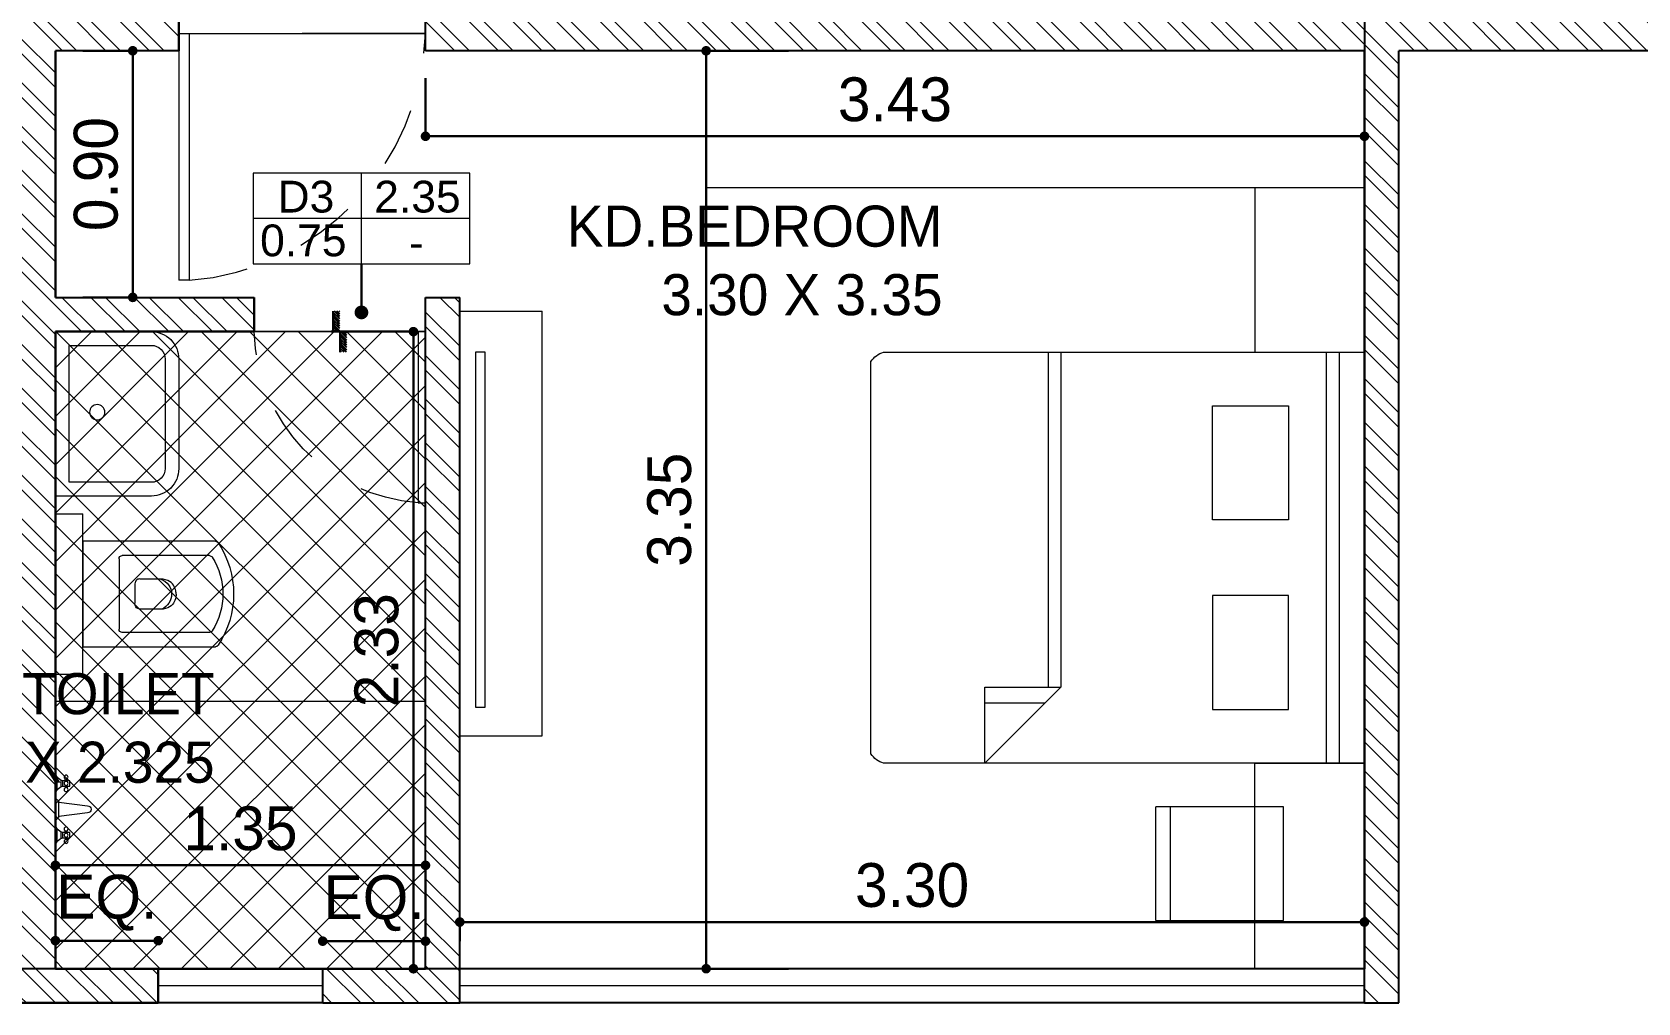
# Model space of a CAD drawing. Header units: metres. Extents: x 494 to 1845, y -666 to 1061.
# Drawn here: x 1411.273 to 1413.989, y 260.962 to 262.605 of the extents above; entities that cross this region are included whole.
import ezdxf

# ---------------------------------------------------------------- set-up
doc = ezdxf.new("R2010")
doc.units = ezdxf.units.M
doc.header["$MEASUREMENT"] = 0
doc.linetypes.add('1', pattern=[0])
doc.linetypes.add('DASHED2', pattern=[0.375, 0.25, -0.125])
doc.layers.get('Defpoints').update_dxf_attribs({"color": 12})
for name, color, linetype in [('A-AREA', 1, 'Continuous'), ('TILE DROP', 180, '1'), ('VDA-TEXT', 250, '1'), ('VDA-WALL BELOW', 8, 'Continuous')]:
    doc.layers.add(name, color=color, linetype=linetype)
for name, color, linetype, lineweight in [('A-Wall Hatch', 8, 'Continuous', 9), ('ARCHITECTURAL COMMENTS', 2, 'Continuous', 30), ('DIMENSION', 8, 'Continuous', 5), ('VDA-DOOR', 23, 'Continuous', 5), ('VDA-DW TAGS', 4, 'Continuous', 9), ('VDA-FURNITURE', 8, 'Continuous', 13), ('VDA-HATCH', 8, 'Continuous', 9), ('VDA-PLUMBING', 8, 'Continuous', 13), ('VDA-SLIDING DOOR', 4, 'Continuous', 9), ('VDA-WALL', 250, 'Continuous', 25), ('VDA-WINDOW', 5, 'Continuous', 9), ('VDA_FURNITURE', 8, 'Continuous', 13)]:
    doc.layers.add(name, color=color, linetype=linetype, lineweight=lineweight)
doc.styles.add('arial', font='arial.ttf', dxfattribs={"height": 0.3})
doc.styles.add('RS', font='GOTHIC.TTF')
doc.dimstyles.new('SMALL-1', dxfattribs={"dimtxt": 0.16, "dimasz": 0.035, "dimexe": 0, "dimexo": 0.1, "dimgap": 0.05, "dimtad": 1, "dimzin": 0, "dimdsep": 46, "dimtxsty": 'RS', "dimblk": 'DOT', "dimcen": 2.5, "dimclrd": 256, "dimclre": 256, "dimclrt": 5, "dimadec": 0, "dimazin": 0, "dimtfac": 1, "dimtdec": 3, "dimtofl": 0, "dimtmove": 0, "dimatfit": 3, "dimfxl": 0, "dimtolj": 1, "dimtzin": 0, "dimarcsym": 0})
pattern_1 = [(135, (-4e-16, 0.375), (-0.00441942, -0.00441942), [])]

# ---------------------------------------------------------------- blocks, each defined once
blk = doc.blocks.new('zw$FB86')
at = {"layer": 'VDA-FURNITURE'}
for points in [[(0, 0.45), (0, 0.1, 0.414214), (0.1, 0), (0.5, 0, 0.414214), (0.6, 0.1), (0.6, 0.45)], [(0.05, 0.4), (0.05, 0.1, 0.414214), (0.1, 0.05), (0.5, 0.05, 0.414214), (0.55, 0.1), (0.55, 0.4)]]:
    blk.add_lwpolyline(points, format="xyb", close=True, dxfattribs=at)
blk.add_circle((0.2942, 0.2973), 0.0278, dxfattribs=at)
blk = doc.blocks.new('zw$1B49')
at = {"layer": 'VDA-FURNITURE'}
for p, q in [((0.1173, 0.1173), (0.1043, 0.013)), ((0.1564, 0.013), (0.1433, 0.1173)), ((0, 0), (0.0717, 0)), ((0.0128, 0.0065), (0.0589, 0.0065)), ((0.0261, 0.0424), (0.0195, 0.0424)), ((0.0261, 0.0358), (0.0195, 0.0358)), ((0.0484, 0.0195), (0.0235, 0.0195)), ((0.0261, 0.0261), (0.0261, 0.0521)), ((0.0261, 0.0521), (0.0456, 0.0521)), ((0.0456, 0.0261), (0.0261, 0.0261)), ((0.0456, 0.0521), (0.0456, 0.0261)), ((0.0456, 0.0424), (0.0521, 0.0424)), ((0.0456, 0.0358), (0.0521, 0.0358)), ((0.0912, 0), (0.1694, 0)), ((0.1043, 0.013), (0.1564, 0.013)), ((0.189, 0), (0.2606, 0)), ((0.2018, 0.0065), (0.2478, 0.0065)), ((0.215, 0.0424), (0.2085, 0.0424)), ((0.215, 0.0358), (0.2085, 0.0358)), ((0.2373, 0.0195), (0.2125, 0.0195)), ((0.215, 0.0261), (0.215, 0.0521)), ((0.215, 0.0521), (0.2346, 0.0521)), ((0.2346, 0.0261), (0.215, 0.0261)), ((0.2346, 0.0521), (0.2346, 0.0261)), ((0.2346, 0.0424), (0.2411, 0.0424)), ((0.2346, 0.0358), (0.2411, 0.0358))]:
    blk.add_line(p, q, dxfattribs=at)
for centre in [(0.013, 0.0391), (0.0358, 0.0391), (0.0586, 0.0391), (0.202, 0.0391), (0.2248, 0.0391), (0.2476, 0.0391)]:
    blk.add_circle(centre, 0.00728, dxfattribs=at)
for centre, radius, start, end in [((0.1303, 0.1173), 0.013, 0, 180), ((-0.0098, 0.0358), 0.0371, 285.2551, 344.7449), ((0.0814, 0.0358), 0.0371, 195.25512, 254.74488), ((0.1096, -0.0053), 0.0191, 106.1502, 163.8498), ((0.1511, -0.0053), 0.0191, 16.1502, 73.8498), ((0.1792, 0.0358), 0.0371, 285.2551, 344.7449), ((0.2704, 0.0358), 0.0371, 195.25512, 254.74488)]:
    blk.add_arc(centre, radius, start, end, dxfattribs=at)
blk = doc.blocks.new('zw$2702')
at = {"layer": 'VDA-FURNITURE'}
for p, q in [((0.55, 0), (0.55, 0.585)), ((0.65, 0.585), (0.55, 0.585)), ((0.65, 0), (0.65, 0.585)), ((0.0663, 0.485), (0.55, 0.485)), ((0.55, 0.485), (0.55, 0.1)), ((0.0885, 0.4325), (0.406, 0.4325)), ((0.418, 0.4205), (0.418, 0.1645)), ((0.2097, 0.2925), (0.2098, 0.2942)), ((0.2098, 0.2942), (0.21, 0.2969)), ((0.21, 0.2969), (0.2105, 0.3004)), ((0.2105, 0.3004), (0.2113, 0.3046)), ((0.2113, 0.3046), (0.2125, 0.3092)), ((0.2125, 0.3092), (0.2143, 0.3142)), ((0.2143, 0.3142), (0.2166, 0.3193)), ((0.2166, 0.3193), (0.2196, 0.3244)), ((0.2196, 0.3244), (0.2234, 0.3294)), ((0.2234, 0.3294), (0.2281, 0.334)), ((0.2281, 0.334), (0.2337, 0.3382)), ((0.2337, 0.3382), (0.2404, 0.3417)), ((0.2404, 0.3417), (0.2482, 0.3444)), ((0.2482, 0.3444), (0.2572, 0.3461)), ((0.2572, 0.3461), (0.2675, 0.3468)), ((0.2675, 0.3468), (0.278, 0.3468)), ((0.278, 0.3468), (0.2875, 0.3468)), ((0.2875, 0.3468), (0.2959, 0.3468)), ((0.2959, 0.3468), (0.3035, 0.3468)), ((0.3035, 0.3468), (0.3101, 0.3468)), ((0.3101, 0.3468), (0.3159, 0.3468)), ((0.3159, 0.3468), (0.3209, 0.3468)), ((0.3209, 0.3468), (0.3252, 0.3468)), ((0.3252, 0.3468), (0.3288, 0.3469)), ((0.3288, 0.3469), (0.3318, 0.3469)), ((0.3318, 0.3469), (0.3341, 0.3469)), ((0.3341, 0.3469), (0.336, 0.3469)), ((0.336, 0.3469), (0.3382, 0.3469)), ((0.3382, 0.3469), (0.3388, 0.3469)), ((0.3388, 0.3469), (0.3398, 0.3471)), ((0.3398, 0.3471), (0.3422, 0.3472)), ((0.3422, 0.3472), (0.3456, 0.347)), ((0.3456, 0.347), (0.3496, 0.346)), ((0.3496, 0.346), (0.3535, 0.3437)), ((0.3535, 0.3437), (0.3569, 0.3399)), ((0.3569, 0.3399), (0.3583, 0.3372)), ((0.3583, 0.3372), (0.3594, 0.3339)), ((0.3594, 0.3339), (0.3601, 0.3301)), ((0.3601, 0.3301), (0.3603, 0.3256)), ((0.3603, 0.3262), (0.3603, 0.2588)), ((0.2097, 0.2918), (0.2097, 0.2925)), ((0.2097, 0.2916), (0.2097, 0.291)), ((0.2097, 0.291), (0.2098, 0.2893)), ((0.2098, 0.2893), (0.21, 0.2866)), ((0.21, 0.2866), (0.2105, 0.2831)), ((0.2105, 0.2831), (0.2113, 0.2789)), ((0.2113, 0.2789), (0.2125, 0.2743)), ((0.2125, 0.2743), (0.2143, 0.2693)), ((0.2143, 0.2693), (0.2166, 0.2642)), ((0.2166, 0.2642), (0.2196, 0.2591)), ((0.2196, 0.2591), (0.2234, 0.2541)), ((0.2234, 0.2541), (0.2281, 0.2495)), ((0.2281, 0.2495), (0.2337, 0.2453)), ((0.2337, 0.2453), (0.2404, 0.2418)), ((0.2404, 0.2418), (0.2482, 0.2391)), ((0.2482, 0.2391), (0.2572, 0.2373)), ((0.2572, 0.2373), (0.2675, 0.2367)), ((0.2675, 0.2367), (0.278, 0.2367)), ((0.278, 0.2367), (0.2875, 0.2367)), ((0.2875, 0.2367), (0.296, 0.2367)), ((0.296, 0.2367), (0.3035, 0.2367)), ((0.3035, 0.2367), (0.3102, 0.2367)), ((0.3102, 0.2367), (0.3161, 0.2367)), ((0.3161, 0.2367), (0.3211, 0.2367)), ((0.3211, 0.2367), (0.3254, 0.2367)), ((0.3254, 0.2367), (0.3291, 0.2367)), ((0.3291, 0.2367), (0.3321, 0.2367)), ((0.3321, 0.2367), (0.3344, 0.2368)), ((0.3344, 0.2368), (0.3363, 0.2368)), ((0.3363, 0.2368), (0.3386, 0.2368)), ((0.3386, 0.2368), (0.3392, 0.2368)), ((0.3392, 0.2368), (0.3402, 0.2367)), ((0.3402, 0.2367), (0.3426, 0.2369)), ((0.3499, 0.239), (0.3537, 0.2415)), ((0.3537, 0.2415), (0.3571, 0.2455)), ((0.3571, 0.2455), (0.3584, 0.2481)), ((0.3584, 0.2481), (0.3595, 0.2511)), ((0.3595, 0.2511), (0.3601, 0.2547)), ((0.3601, 0.2547), (0.3603, 0.2588)), ((0.0885, 0.1525), (0.406, 0.1525)), ((0.55, 0.1), (0.0663, 0.1)), ((0.65, 0), (0.55, 0))]:
    blk.add_line(p, q, dxfattribs=at)
for centre, radius, start, end in [((0.3393, 0.2925), 0.3393, 146.53147, 213.46853), ((0.0663, 0.473), 0.012, 90, 146.53147), ((0.2879, 0.2925), 0.2489, 147.45679, 212.54321), ((0.0885, 0.4205), 0.012, 90, 150.49067), ((0.406, 0.4205), 0.012, 0, 90), ((0.285, 0.2913), 0.0588, 109.85833, 247.31919), ((0.3341, 0.2803), 0.0442, 281.08149, 290.92542), ((0.0885, 0.1645), 0.012, 209.50933, 270), ((0.406, 0.1645), 0.012, 270, 0), ((0.0663, 0.112), 0.012, 213.46853, 270)]:
    blk.add_arc(centre, radius, start, end, dxfattribs=at)
blk = doc.blocks.new('zw$DE63')
at = {"layer": 'VDA-FURNITURE', "extrusion": (-1.50799e-06, 1.20478e-06, 1)}
for p, q in [((0, 1.4654), (0, 0.0346)), ((1.8, 1.5), (0.0462, 1.5)), ((0.6923, 1.2231), (0.4154, 1.5)), ((0.4154, 1.5), (0.4154, 1.2231)), ((1.8, 1.5), (1.6615, 1.5)), ((1.6615, 1.5), (1.6616, 0)), ((1.7077, 0), (1.7077, 1.5)), ((1.8, 0), (1.8, 1.5)), ((1.8, 0), (1.8, 1.5)), ((1.2462, 0.8885), (1.2462, 1.3039)), ((1.2462, 1.3039), (1.5231, 1.3039)), ((1.5231, 1.3039), (1.5231, 0.8885)), ((0.6346, 1.2808), (0.4154, 1.2808)), ((0.4154, 1.2231), (0.6923, 1.2231)), ((0.6462, 0), (0.6462, 1.2231)), ((0.6923, 0), (0.6923, 1.2231)), ((1.5231, 0.8885), (1.2462, 0.8885)), ((1.5231, 0.6116), (1.2462, 0.6116)), ((1.2462, 0.6116), (1.2462, 0.1962)), ((1.5231, 0.1962), (1.5231, 0.6116)), ((1.2462, 0.1962), (1.5231, 0.1962)), ((0.0462, 0), (1.8, 0)), ((1.6616, 0), (1.8, 0))]:
    blk.add_line(p, q, dxfattribs=at)
at = {"layer": 'VDA-FURNITURE'}
for centre, start, end in [((0.065, 1.4268), 104.43861, 149.30258), ((0.065, 0.0732), 210.69742, 255.56139)]:
    blk.add_arc(centre, 0.0756, start, end, dxfattribs=at)
blk = doc.blocks.new('DFV')
at = {"layer": 'VDA_FURNITURE'}
for p, q in [((164.983, 153.5325), (164.9829, 153.0667)), ((164.983, 153.5325), (165.397, 153.5324)), ((165.3969, 153.0666), (165.397, 153.5324)), ((165.397, 153.4806), (164.983, 153.4807)), ((164.9829, 153.0667), (165.3969, 153.0666))]:
    blk.add_line(p, q, dxfattribs=at)
blk = doc.blocks.new('zw$F1DC')
at = {"layer": 'VDA-DOOR'}
for p, q in [((0, 0), (0, 0.9)), ((0, 0.038), (0.9, 0.038)), ((0, 0), (0.9, 0)), ((0.9, 0.038), (0.9, 0))]:
    blk.add_line(p, q, dxfattribs=at).dxf.unprotected_set("ltscale", 0)
at = {"layer": 'VDA-DOOR', "linetype": 'DASHED2', "ltscale": 0.3}
blk.add_arc((-0.0283, -0.0304), 0.9308, 4.21275, 88.25632, dxfattribs=at)
blk = doc.blocks.new('zw$AB1F')
at = {"layer": 'VDA-DOOR', "xscale": 1.111111111003124, "yscale": 1.111111111003124, "zscale": 1.111111111003124, "rotation": 90.00000000080222}
blk.add_blockref('zw$F1DC', (1, 0), dxfattribs=at)
blk = doc.blocks.new('_Dot')
at = {"color": 0, "linetype": 'ByBlock', "lineweight": -2}
blk.add_line((-0.5, 0), (-1, 0), dxfattribs=at)
at = {"color": 0, "linetype": 'ByBlock', "const_width": 0.5}
blk.add_lwpolyline([(-0.25, 0, 1), (0.25, 0, 1)], format="xyb", close=True, dxfattribs=at)
blk = doc.blocks.new('*D511')
at = {"layer": 'Defpoints', "color": 0, "lineweight": 30, "transparency": 16777216}
for p in [(6.9296, 2.8747), (7.2117, 2.8747), (6.9296, 1.9747)]:
    blk.add_point(p, dxfattribs=at)
at = {"layer": 'DIMENSION', "lineweight": -2, "transparency": 16777216}
for p, q in [((7.0296, 2.8747), (7.2117, 2.8747)), ((7.2117, 2.0097), (7.2117, 2.8397)), ((7.0296, 1.9747), (7.2117, 1.9747))]:
    blk.add_line(p, q, dxfattribs=at)
at = {"layer": 'DIMENSION', "lineweight": -2, "transparency": 16777216, "xscale": 0.035, "yscale": 0.035, "zscale": 0.035}
for p, rotation in [((7.2117, 2.8747), 90), ((7.2117, 1.9747), 270)]:
    blk.add_blockref('_Dot', p, dxfattribs=dict(at, rotation=rotation))
at = {"layer": 'DIMENSION', "color": 5, "transparency": 16777216, "insert": (7.0777, 2.4247), "char_height": 0.16, "attachment_point": 5, "rotation": 90, "style": 'RS'}
blk.add_mtext('\\A1;0.90', dxfattribs=at)
blk = doc.blocks.new('*D512')
at = {"layer": 'Defpoints', "color": 0, "lineweight": 30, "transparency": 16777216}
for p in [(7.3046, -0.3731), (6.9296, -0.4753), (7.3046, -0.4753)]:
    blk.add_point(p, dxfattribs=at)
at = {"layer": 'DIMENSION', "lineweight": -2, "transparency": 16777216}
for p, q in [((6.9296, -0.3753), (6.9296, -0.3731)), ((6.9646, -0.3731), (7.2696, -0.3731)), ((7.3046, -0.3753), (7.3046, -0.3731))]:
    blk.add_line(p, q, dxfattribs=at)
at = {"layer": 'DIMENSION', "lineweight": -2, "transparency": 16777216, "xscale": 0.035, "yscale": 0.035, "zscale": 0.035, "rotation": 180}
blk.add_blockref('_Dot', (6.9296, -0.3731), dxfattribs=at)
at = {"layer": 'DIMENSION', "lineweight": -2, "transparency": 16777216, "xscale": 0.035, "yscale": 0.035, "zscale": 0.035}
blk.add_blockref('_Dot', (7.3046, -0.3731), dxfattribs=at)
at = {"layer": 'DIMENSION', "color": 5, "transparency": 16777216, "insert": (7.1171, -0.2347), "char_height": 0.16, "attachment_point": 5, "style": 'RS'}
blk.add_mtext('\\A1;EQ.', dxfattribs=at)
blk = doc.blocks.new('*D513')
at = {"layer": 'Defpoints', "color": 0, "lineweight": 30, "transparency": 16777216}
for p in [(8.2796, -0.3749), (7.9046, -0.4755), (8.2796, -0.4755)]:
    blk.add_point(p, dxfattribs=at)
at = {"layer": 'DIMENSION', "lineweight": -2, "transparency": 16777216}
for p, q in [((7.9046, -0.3755), (7.9046, -0.3749)), ((7.9396, -0.3749), (8.2446, -0.3749)), ((8.2796, -0.3755), (8.2796, -0.3749))]:
    blk.add_line(p, q, dxfattribs=at)
at = {"layer": 'DIMENSION', "lineweight": -2, "transparency": 16777216, "xscale": 0.035, "yscale": 0.035, "zscale": 0.035, "rotation": 180}
blk.add_blockref('_Dot', (7.9046, -0.3749), dxfattribs=at)
at = {"layer": 'DIMENSION', "lineweight": -2, "transparency": 16777216, "xscale": 0.035, "yscale": 0.035, "zscale": 0.035}
blk.add_blockref('_Dot', (8.2796, -0.3749), dxfattribs=at)
at = {"layer": 'DIMENSION', "color": 5, "transparency": 16777216, "insert": (8.0921, -0.2365), "char_height": 0.16, "attachment_point": 5, "style": 'RS'}
blk.add_mtext('\\A1;EQ.', dxfattribs=at)
blk = doc.blocks.new('*D514')
at = {"layer": 'Defpoints', "color": 0, "lineweight": 30, "transparency": 16777216}
for p in [(6.9296, 1.5727), (8.2796, -0.0981), (8.2796, -0.4753)]:
    blk.add_point(p, dxfattribs=at)
at = {"layer": 'DIMENSION', "lineweight": -2, "transparency": 16777216}
for p, q in [((6.9296, 0.2019), (6.9296, -0.0981)), ((6.9646, -0.0981), (8.2446, -0.0981)), ((8.2796, -0.3753), (8.2796, -0.0981))]:
    blk.add_line(p, q, dxfattribs=at)
at = {"layer": 'DIMENSION', "lineweight": -2, "transparency": 16777216, "xscale": 0.035, "yscale": 0.035, "zscale": 0.035, "rotation": 180}
blk.add_blockref('_Dot', (6.9296, -0.0981), dxfattribs=at)
at = {"layer": 'DIMENSION', "lineweight": -2, "transparency": 16777216, "xscale": 0.035, "yscale": 0.035, "zscale": 0.035}
blk.add_blockref('_Dot', (8.2796, -0.0981), dxfattribs=at)
at = {"layer": 'DIMENSION', "color": 5, "transparency": 16777216, "insert": (7.6046, 0.0359), "char_height": 0.16, "attachment_point": 5, "style": 'RS'}
blk.add_mtext('\\A1;1.35', dxfattribs=at)
blk = doc.blocks.new('*D515')
at = {"layer": 'Defpoints', "color": 0, "lineweight": 30, "transparency": 16777216}
for p in [(6.9296, 1.8497), (6.9296, -0.4755), (8.2355, -0.4755)]:
    blk.add_point(p, dxfattribs=at)
at = {"layer": 'DIMENSION', "lineweight": -2, "transparency": 16777216}
for p, q in [((7.9355, 1.8497), (8.2355, 1.8497)), ((8.2355, 1.8147), (8.2355, -0.4405)), ((7.9355, -0.4755), (8.2355, -0.4755))]:
    blk.add_line(p, q, dxfattribs=at)
at = {"layer": 'DIMENSION', "lineweight": -2, "transparency": 16777216, "xscale": 0.035, "yscale": 0.035, "zscale": 0.035}
for p, rotation in [((8.2355, 1.8497), 90), ((8.2355, -0.4755), 270)]:
    blk.add_blockref('_Dot', p, dxfattribs=dict(at, rotation=rotation))
at = {"layer": 'DIMENSION', "color": 5, "transparency": 16777216, "insert": (8.1015, 0.6871), "char_height": 0.16, "attachment_point": 5, "rotation": 90, "style": 'RS'}
blk.add_mtext('\\A1;2.33', dxfattribs=at)
blk = doc.blocks.new('*D516')
at = {"layer": 'Defpoints', "color": 0, "lineweight": 30, "transparency": 16777216}
for p in [(11.7046, -0.3051), (8.4046, -0.4753), (11.7046, -0.4753)]:
    blk.add_point(p, dxfattribs=at)
at = {"layer": 'DIMENSION', "lineweight": -2, "transparency": 16777216}
for p, q in [((8.4046, -0.3753), (8.4046, -0.3051)), ((8.4396, -0.3051), (11.6696, -0.3051)), ((11.7046, -0.3753), (11.7046, -0.3051))]:
    blk.add_line(p, q, dxfattribs=at)
at = {"layer": 'DIMENSION', "lineweight": -2, "transparency": 16777216, "xscale": 0.035, "yscale": 0.035, "zscale": 0.035, "rotation": 180}
blk.add_blockref('_Dot', (8.4046, -0.3051), dxfattribs=at)
at = {"layer": 'DIMENSION', "lineweight": -2, "transparency": 16777216, "xscale": 0.035, "yscale": 0.035, "zscale": 0.035}
blk.add_blockref('_Dot', (11.7046, -0.3051), dxfattribs=at)
at = {"layer": 'DIMENSION', "color": 5, "transparency": 16777216, "insert": (10.0546, -0.1711), "char_height": 0.16, "attachment_point": 5, "style": 'RS'}
blk.add_mtext('\\A1;3.30', dxfattribs=at)
blk = doc.blocks.new('*D517')
at = {"layer": 'Defpoints', "color": 0, "lineweight": 30, "transparency": 16777216}
for p in [(11.7046, 2.8747), (9.3034, -0.4754), (11.7046, -0.4754)]:
    blk.add_point(p, dxfattribs=at)
at = {"layer": 'DIMENSION', "lineweight": -2, "transparency": 16777216}
for p, q in [((9.6034, 2.8747), (9.3034, 2.8747)), ((9.3034, 2.8397), (9.3034, -0.4404)), ((9.6034, -0.4754), (9.3034, -0.4754))]:
    blk.add_line(p, q, dxfattribs=at)
at = {"layer": 'DIMENSION', "lineweight": -2, "transparency": 16777216, "xscale": 0.035, "yscale": 0.035, "zscale": 0.035}
for p, rotation in [((9.3034, 2.8747), 90), ((9.3034, -0.4754), 270)]:
    blk.add_blockref('_Dot', p, dxfattribs=dict(at, rotation=rotation))
at = {"layer": 'DIMENSION', "color": 5, "transparency": 16777216, "insert": (9.1694, 1.1997), "char_height": 0.16, "attachment_point": 5, "rotation": 90, "style": 'RS'}
blk.add_mtext('\\A1;3.35', dxfattribs=at)
blk = doc.blocks.new('*D518')
at = {"layer": 'Defpoints', "color": 0, "lineweight": 30, "transparency": 16777216}
for p in [(8.2796, 2.8747), (11.7046, 2.8747), (11.7046, 2.5626)]:
    blk.add_point(p, dxfattribs=at)
at = {"layer": 'DIMENSION', "lineweight": -2, "transparency": 16777216}
for p, q in [((8.2796, 2.7747), (8.2796, 2.5626)), ((11.7046, 2.7747), (11.7046, 2.5626)), ((8.3146, 2.5626), (11.6696, 2.5626))]:
    blk.add_line(p, q, dxfattribs=at)
at = {"layer": 'DIMENSION', "lineweight": -2, "transparency": 16777216, "xscale": 0.035, "yscale": 0.035, "zscale": 0.035, "rotation": 180}
blk.add_blockref('_Dot', (8.2796, 2.5626), dxfattribs=at)
at = {"layer": 'DIMENSION', "lineweight": -2, "transparency": 16777216, "xscale": 0.035, "yscale": 0.035, "zscale": 0.035}
blk.add_blockref('_Dot', (11.7046, 2.5626), dxfattribs=at)
at = {"layer": 'DIMENSION', "color": 5, "transparency": 16777216, "insert": (9.9921, 2.6966), "char_height": 0.16, "attachment_point": 5, "style": 'RS'}
blk.add_mtext('\\A1;3.43', dxfattribs=at)
blk = doc.blocks.new('D3 F')
at = {"layer": 'VDA-DW TAGS'}
for p, q in [((1526.9357, 319.9002), (1526.9357, 320.2311)), ((1527.3304, 320.0657), (1526.5407, 320.0657))]:
    blk.add_line(p, q, dxfattribs=at)
blk.add_lwpolyline([(1527.3304, 320.2311), (1526.5407, 320.2311), (1526.5407, 319.9002), (1527.3304, 319.9002)], close=True, dxfattribs=at)
at = {"layer": 'VDA-DW TAGS', "attachment_point": 8, "style": 'arial'}
for s, insert, char_height, width in [('D3', (1526.733, 320.0863), 0.11598, 0.282293), ('2.35', (1527.1398, 320.0863), 0.11598, 0.282293), ('0.75', (1526.7235, 319.9266), 0.11598, 0.27584), ('-', (1527.1359, 319.9209), 0.116, 0.366174)]:
    blk.add_mtext(s, dxfattribs=dict(at, insert=insert, char_height=char_height, width=width))
blk = doc.blocks.new('TT-level diff-flat-14')
at = {"layer": 'TILE DROP'}
h = blk.add_hatch(dxfattribs=at)
h.set_pattern_fill('ANSI31', color=256, scale=0.05, angle=90, style=0)
h.set_pattern_definition(pattern_1)
h.paths.add_polyline_path([(-0.075, 0.025), (-0.075, 0), (0, 0), (0, 0.025)])
h = blk.add_hatch(dxfattribs=at)
h.set_pattern_fill('ANSI31', color=256, scale=0.05, angle=90, style=0)
h.set_pattern_definition(pattern_1)
h.paths.add_polyline_path([(0, 0), (0, -0.025), (0.075, -0.025), (0.075, 0)])
for points in [[(0, 0), (-0.075, 0)], [(0.075, -0.025), (0, -0.025), (0, 0), (-0.075, 0)]]:
    blk.add_lwpolyline(points, dxfattribs=at)
blk = doc.blocks.new('FDHTRH')
at = {"layer": 'A-Wall Hatch', "ltscale": 0.1}
h = blk.add_hatch(dxfattribs=at)
h.set_pattern_fill('ANSI32', color=256, scale=0.3, angle=270)
h.set_pattern_definition([(315, (2.51019, 1.57275), (0.0795495, 0.0795495), []), (315, (2.51019, 1.51972), (0.0795495, 0.0795495), [])])
h.paths.add_polyline_path([(13.1546, 2.9997), (11.8296, 2.9997), (11.8296, 4.1372), (11.7046, 4.1372), (11.7046, 2.9997), (8.2796, 2.9997), (8.2796, 2.8747), (11.7046, 2.8747), (11.7046, -0.6003), (11.8296, -0.6003), (11.8296, 2.8747), (13.1546, 2.8747)])
h.paths.add_polyline_path([(4.7046, 6.4747), (3.0346, 6.4747), (3.0346, 9.1497), (6.9296, 9.1497), (6.9296, 9.2747), (1.4346, 9.2747), (1.4346, 9.1497), (2.9096, 9.1497), (2.9096, 7.9497), (2.5596, 7.9497), (2.5596, 7.8247), (2.9096, 7.8247), (2.9096, 6.4747), (2.5596, 6.4747), (2.5596, 6.3497), (4.7046, 6.3497)])
h.paths.add_polyline_path([(0.5596, 0.9497), (0.5596, 2.9997), (1.4346, 2.9997), (1.4346, 7.9497), (1.5596, 7.9497), (1.5596, 2.9997), (1.8296, 2.9997), (1.8296, 2.8747), (0.6846, 2.8747), (0.6846, 0.9497)])
h.paths.add_polyline_path([(5.9046, 2.9997), (3.6296, 2.9997), (3.6296, -0.6003), (3.7546, -0.6003), (3.7546, 2.8747), (5.9046, 2.8747)])
h.paths.add_polyline_path([(7.3046, 6.8995), (7.2987, 6.8995), (6.9296, 6.8997), (6.9296, 7.9497), (6.8046, 7.9497), (6.8046, 6.8997), (5.9046, 6.8997), (5.9046, 6.3497), (6.0296, 6.3497), (6.0296, 6.7747), (6.8046, 6.7747), (6.8046, 3.8997), (6.9296, 3.8997), (6.9296, 4.6997), (7.6546, 4.6997), (7.6546, 4.8247), (6.9296, 4.8247), (6.9296, 6.7747), (7.3046, 6.7747)])
h.paths.add_polyline_path([(10.9546, 6.8997), (9.3046, 6.8997), (9.3046, 8.2497), (10.2546, 8.2497), (10.2546, 8.3745), (9.1796, 8.3747), (9.1796, 6.8997), (7.9046, 6.8997), (7.9046, 6.7747), (10.9546, 6.7747)])
h.paths.add_polyline_path([(7.6546, 1.9747), (6.9296, 1.9747), (6.9296, 2.8747), (7.3796, 2.8747), (7.3796, 2.9997), (6.8046, 2.9997), (6.8046, -0.6003), (7.3046, -0.6003), (7.3046, -0.4755), (7.2987, -0.4755), (6.9296, -0.4753), (6.9296, 1.8497), (7.6546, 1.8497)])
h.paths.add_polyline_path([(11.8296, 8.3747), (10.8546, 8.3747), (10.8546, 8.2497), (11.7046, 8.2497), (11.7046, 6.8997), (11.8296, 6.8997)])
h.paths.add_polyline_path([(8.4046, 1.9747), (8.2796, 1.9747), (8.2796, -0.4753), (7.9046, -0.4753), (7.9046, -0.6003), (8.4046, -0.6003)])
h.paths.add_polyline_path([(8.4046, 6.7747), (8.2796, 6.7747), (8.2796, 3.8997), (8.4046, 3.8997)])
h.paths.add_polyline_path([(13.1546, 6.8997), (11.8296, 6.8997), (11.8296, 6.7747), (13.1546, 6.7747)])
h.paths.add_polyline_path([(11.8296, 6.7747), (11.7046, 6.7747), (11.7046, 5.6372), (11.8296, 5.6372)])
h.paths.add_polyline_path([(11.8296, 6.8997), (11.7046, 6.8997), (11.7046, 6.7747), (11.8296, 6.7747)])
at = {"layer": 'VDA-HATCH'}
h = blk.add_hatch(dxfattribs=at)
h.set_pattern_fill('ANSI37', color=43)
h.set_pattern_definition([(45, (-42527.97717, 14917.44762), (-0.08838834765, 0.08838834765), []), (135, (-42527.97717, 14917.44762), (-0.08838834765, -0.08838834765), [])])
h.paths.add_polyline_path([(9.3046, 6.8997), (11.7046, 6.8997), (11.7046, 8.2497), (9.3046, 8.2497)])
h.paths.add_polyline_path([(6.9296, 1.8497), (8.2796, 1.8497), (8.2796, -0.4755), (6.9296, -0.4755)])
h.paths.add_polyline_path([(8.2796, 6.7747), (6.9296, 6.7747), (6.9296, 4.8247), (8.2796, 4.8247)])
at = {"layer": 'A-AREA'}
blk.add_lwpolyline([(6.8046, 9.1497), (6.8046, 6.7747), (9.3046, 6.7747), (9.3046, 8.2497), (11.7046, 8.2497), (11.7046, 6.7747), (13.0296, 6.7747), (13.0296, 2.9997), (11.7047, 2.9997), (11.7046, -0.4753), (3.7546, -0.4754), (3.7546, 1.0747), (0.6846, 1.0747), (0.6846, 2.8747), (1.5596, 2.8747)], dxfattribs=at)
at = {"layer": 'VDA-DOOR'}
for p, q in [((7.3796, 2.9372), (8.2796, 2.9408)), ((7.6546, 1.8497), (8.2796, 1.8497))]:
    blk.add_line(p, q, dxfattribs=at)
at = {"layer": 'VDA-FURNITURE', "extrusion": (4.36827e-06, 5.81046e-06, 1)}
for p, q in [((9.3046, 2.8747), (9.3046, 2.3747)), ((11.7046, 2.3747), (9.3046, 2.3747)), ((8.4046, 1.9247), (8.7046, 1.9247)), ((8.7046, 0.3747), (8.7046, 1.9247)), ((8.2796, 0.4997), (6.9296, 0.4997)), ((8.4046, 0.3747), (8.7046, 0.3747))]:
    blk.add_line(p, q, dxfattribs=at)
at = {"layer": 'VDA-FURNITURE', "extrusion": (4.36827e-06, 5.81046e-06, 1), "elevation": 0.0001}
for points in [[(11.3046, 1.7747), (11.7046, 1.7747), (11.7046, 2.3747), (11.3046, 2.3747)], [(8.4624, 0.4791), (8.4971, 0.4791), (8.4971, 1.775), (8.4624, 1.775)], [(11.3046, 0.2747), (11.7046, 0.2747), (11.7046, -0.4754), (11.3046, -0.4754)]]:
    blk.add_lwpolyline(points, close=True, dxfattribs=at)
at = {"layer": 'VDA-SLIDING DOOR'}
blk.add_line((11.7046, -0.5378), (8.4046, -0.5378), dxfattribs=at)
at = {"layer": 'VDA-WALL'}
for p, q in [((7.3796, 2.8747), (7.3796, 2.9997)), ((7.3796, 2.9997), (7.3796, 2.8747)), ((8.2796, 2.8747), (8.2796, 2.9997)), ((6.9296, 1.9747), (6.9296, 2.8747)), ((7.3796, 2.8747), (6.9296, 2.8747)), ((7.3796, 2.8747), (6.9296, 2.8747)), ((6.9296, 2.8747), (6.9296, 1.9747)), ((11.7046, 2.8747), (8.2796, 2.8747)), ((11.7046, -0.6003), (11.7046, 2.8747)), ((11.8296, -0.6003), (11.8296, 2.8747)), ((13.1546, 2.8747), (11.8296, 2.8747)), ((6.9296, 1.9747), (7.6546, 1.9747)), ((6.9296, 1.9747), (7.6546, 1.9747)), ((7.6546, 1.8497), (7.6546, 1.9747)), ((7.6546, 1.9747), (7.6546, 1.8497)), ((8.2796, -0.4753), (8.2796, 1.9747)), ((8.2796, 1.9747), (8.4046, 1.9747)), ((8.4046, -0.6003), (8.4046, 1.9747)), ((6.9296, -0.4753), (6.9296, 1.8497)), ((6.9296, 1.8497), (7.6546, 1.8497)), ((7.6546, 1.8497), (6.9296, 1.8497)), ((6.9296, 1.8497), (6.9296, -0.4753)), ((6.9296, -0.4753), (7.3046, -0.4753)), ((6.9296, -0.4753), (7.3046, -0.4753)), ((7.3046, -0.6003), (7.3046, -0.4753)), ((7.3046, -0.4753), (7.3046, -0.6003)), ((7.9046, -0.4753), (8.2796, -0.4753)), ((7.9046, -0.6003), (7.9046, -0.4753)), ((6.8046, -0.6003), (7.3046, -0.6003)), ((7.3046, -0.6003), (6.8046, -0.6003)), ((7.9046, -0.6003), (8.4046, -0.6003)), ((11.7046, -0.6003), (11.8296, -0.6003))]:
    blk.add_line(p, q, dxfattribs=at)
at = {"layer": 'VDA-WALL BELOW'}
for p, q in [((7.2987, -0.4755), (7.9046, -0.4755)), ((11.7046, -0.4753), (8.4046, -0.4753)), ((7.9046, -0.6003), (7.3046, -0.6003)), ((11.7046, -0.6003), (8.4046, -0.6003))]:
    blk.add_line(p, q, dxfattribs=at)
at = {"layer": 'VDA-WINDOW'}
blk.add_line((7.9046, -0.5378), (7.3046, -0.5378), dxfattribs=at)
at = {"xscale": -1, "rotation": 270}
blk.add_blockref('TT-level diff-flat-14', (7.9671, 1.8496, 0.0002), dxfattribs=at)
at = {"layer": 'VDA-DOOR', "extrusion": (0.00030461, 0.000129473, 1), "xscale": 0.9000002890170393, "yscale": 0.9000002890170393, "zscale": 0.9000002890170393, "rotation": 179.9999977404057}
blk.add_blockref('zw$AB1F', (8.2796, 2.9372, 0.0029), dxfattribs=at)
at = {"layer": 'VDA-DOOR', "extrusion": (-0.00030461, 0.000129473, 1), "xscale": -0.6249926852213523, "yscale": 0.6249926852213521, "zscale": 0.6249926852213519, "rotation": 180.0000022596031}
blk.add_blockref('zw$AB1F', (7.6546, 1.8497, -0.0021), dxfattribs=at)
at = {"layer": 'VDA-FURNITURE', "extrusion": (4.36827e-06, 5.81046e-06, 1), "xscale": -1}
for name, p, rotation in [('zw$DE63', (9.9046, 1.7747, 0.0001), 180.0000002733123), ('zw$1B49', (6.9296, -0.0239, 0), 270.0000002737258)]:
    blk.add_blockref(name, p, dxfattribs=dict(at, rotation=rotation))
at = {"layer": 'VDA-FURNITURE', "lineweight": 0, "extrusion": (4.38834e-06, 0.000117615, 1), "xscale": 1.000054247983937, "yscale": 1.000054247983937, "zscale": 1.000054247983937, "rotation": 90.01490589319194}
blk.add_blockref('DFV', (164.5275, -165.2511, -0.0187), dxfattribs=at)
at = {"layer": 'VDA-HATCH'}
blk.add_blockref('D3 F', (-1518.8896, -317.8035, -0.0001), dxfattribs=at)
at = {"layer": 'VDA-PLUMBING', "extrusion": (4.36827e-06, 5.81046e-06, 1), "xscale": -1}
for name, p, rotation in [('zw$FB86', (7.3796, 1.8497, 0), 90.00000027372587), ('zw$2702', (7.5796, 0.5997, 0), 2.735316719381049e-07)]:
    blk.add_blockref(name, p, dxfattribs=dict(at, rotation=rotation))
at = {"layer": 'VDA-TEXT', "extrusion": (4.36827e-06, 5.81046e-06, 1), "char_height": 0.15, "width": 1.314504061156185e-11, "attachment_point": 9, "text_direction": (1, 0, -4e-06), "style": 'arial'}
for s, insert in [('\\pi0.66980;{\\fCentury Gothic|b0|i0|c0|p34;KD.BEDROOM  }\\P\\pi0.85059;{\\fCentury Gothic|b0|i0|c0|p34;3.30 X 3.35}', (10.1659, 1.9075)), ('\\pi0.64650;{\\fCentury Gothic|b0|i0|c0|p34;KD.TOILET  }\\P\\pi0.53520;{\\fCentury Gothic|b0|i0|c0|p34;1.35 X 2.325}', (7.5104, 0.2011))]:
    blk.add_mtext(s, dxfattribs=dict(at, insert=insert))
at = {"layer": 'DIMENSION'}
for base, p1, p2, picture, middle in [((7.2117, 2.8747), (6.9296, 1.9747), (6.9296, 2.8747), '*D511', (7.2117, 2.4247)), ((8.2355, -0.4755), (6.9296, 1.8497, 0), (6.9296, -0.4755), '*D515', (8.2355, 0.6871))]:
    dim = blk.add_linear_dim(base=base, p1=p1, p2=p2, angle=90, dimstyle='SMALL-1', dxfattribs=at)
    dim.commit()
    dim.dimension.update_dxf_attribs({"geometry": picture, "text_midpoint": middle, "dimtype": 128})
for base, p1, p2, picture, middle in [((11.7045923099, 2.5625997037), (8.2795923099, 2.8746769078), (11.7045923099, 2.8746769078), '*D518', (9.9920923099, 2.6966241768)), ((8.2796, -0.0981), (6.9296, 1.5727), (8.2796, -0.4753), '*D514', (7.6046, 0.0359)), ((11.7046, -0.3051), (8.4046, -0.4753), (11.7046, -0.4753), '*D516', (10.0546, -0.1711))]:
    dim = blk.add_linear_dim(base=base, p1=p1, p2=p2, dimstyle='SMALL-1', dxfattribs=at)
    dim.commit()
    dim.dimension.update_dxf_attribs({"geometry": picture, "text_midpoint": middle})
dim = blk.add_linear_dim(base=(9.3034, -0.4754), p1=(11.7046, 2.8747), p2=(11.7046, -0.4754, 0), angle=90, dimstyle='SMALL-1', dxfattribs=at)
dim.commit()
dim.dimension.update_dxf_attribs({"geometry": '*D517', "text_midpoint": (9.1694, 1.1997)})
for base, p1, p2, picture, middle in [((7.3046, -0.3731), (6.9296, -0.4753), (7.3046, -0.4753), '*D512', (7.1171, -0.3731)), ((8.2796, -0.3749), (7.9046, -0.4755), (8.2796, -0.4755), '*D513', (8.0921, -0.3749))]:
    dim = blk.add_linear_dim(base=base, p1=p1, p2=p2, text='EQ.', dimstyle='SMALL-1', dxfattribs=at)
    dim.commit()
    dim.dimension.update_dxf_attribs({"geometry": picture, "text_midpoint": middle, "dimtype": 128})
blk.add_leader([(8.0459, 1.9198, -0.0001), (8.0459, 2.0968, -0.0001)], dimstyle='SMALL-1', override={"dimasz": 0.05, "dimclrd": 4, "dimldrblk": 'Dot'}, dxfattribs=at)

msp = doc.modelspace()

# ---------------------------------------------------------------- block references
at = {"layer": 'ARCHITECTURAL COMMENTS', "lineweight": 30, "xscale": 0.4636618566776818, "yscale": 0.4636618566776818, "zscale": 0.4636618566776818}
msp.add_blockref('FDHTRH', (1408.0991, 261.2405), dxfattribs=at)

doc.saveas('drawing.dxf')
